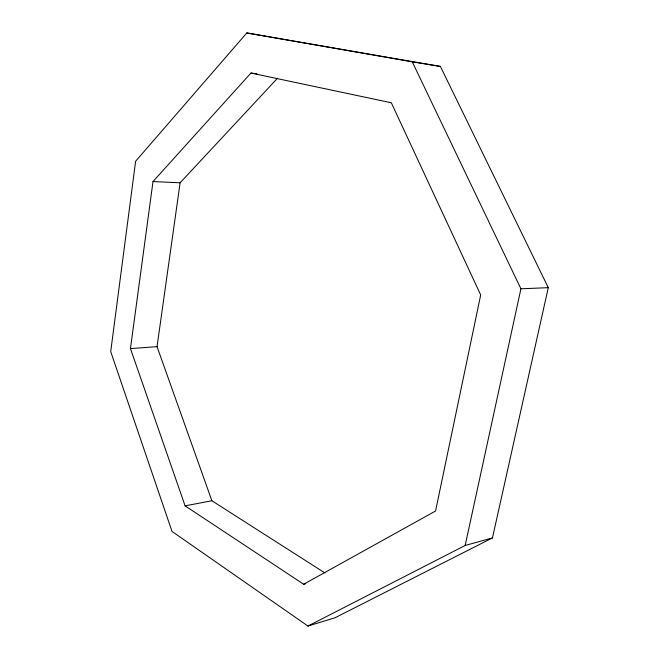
<?xml version="1.0" encoding="UTF-8"?>
<svg xmlns="http://www.w3.org/2000/svg" width="659" height="659" viewBox="0 0 659 659"><rect width="100%" height="100%" fill="white"/><g stroke="black" fill="none" stroke-linecap="round" stroke-linejoin="round"><path stroke-width="0.99" d="M305.619 583.717L303.675 584.245L185.097 505.848L130.457 348.586L153.012 181.546L250.939 73.042L256.928 73.841M324.928 572.959L211.877 500.741L157.04 346.667L180.105 182.807L277.464 78.289M307.959 626.05L465.163 545.471L520.923 288.799L412.262 61.847L246.812 32.95L135.614 161.257L110.712 351.609L172.015 531.426L307.959 626.05L335.209 617.689L492.462 537.909L548.288 287.67L440.393 66.435L246.812 32.95M303.675 584.245L435.566 511.013L480.691 294.96L391.322 102.771L250.939 73.042M465.163 545.471L492.462 537.909M185.097 505.848L211.877 500.741M130.457 348.586L157.04 346.667M520.923 288.799L548.288 287.67M153.012 181.546L180.105 182.807M412.262 61.847L440.393 66.435"/></g></svg>
